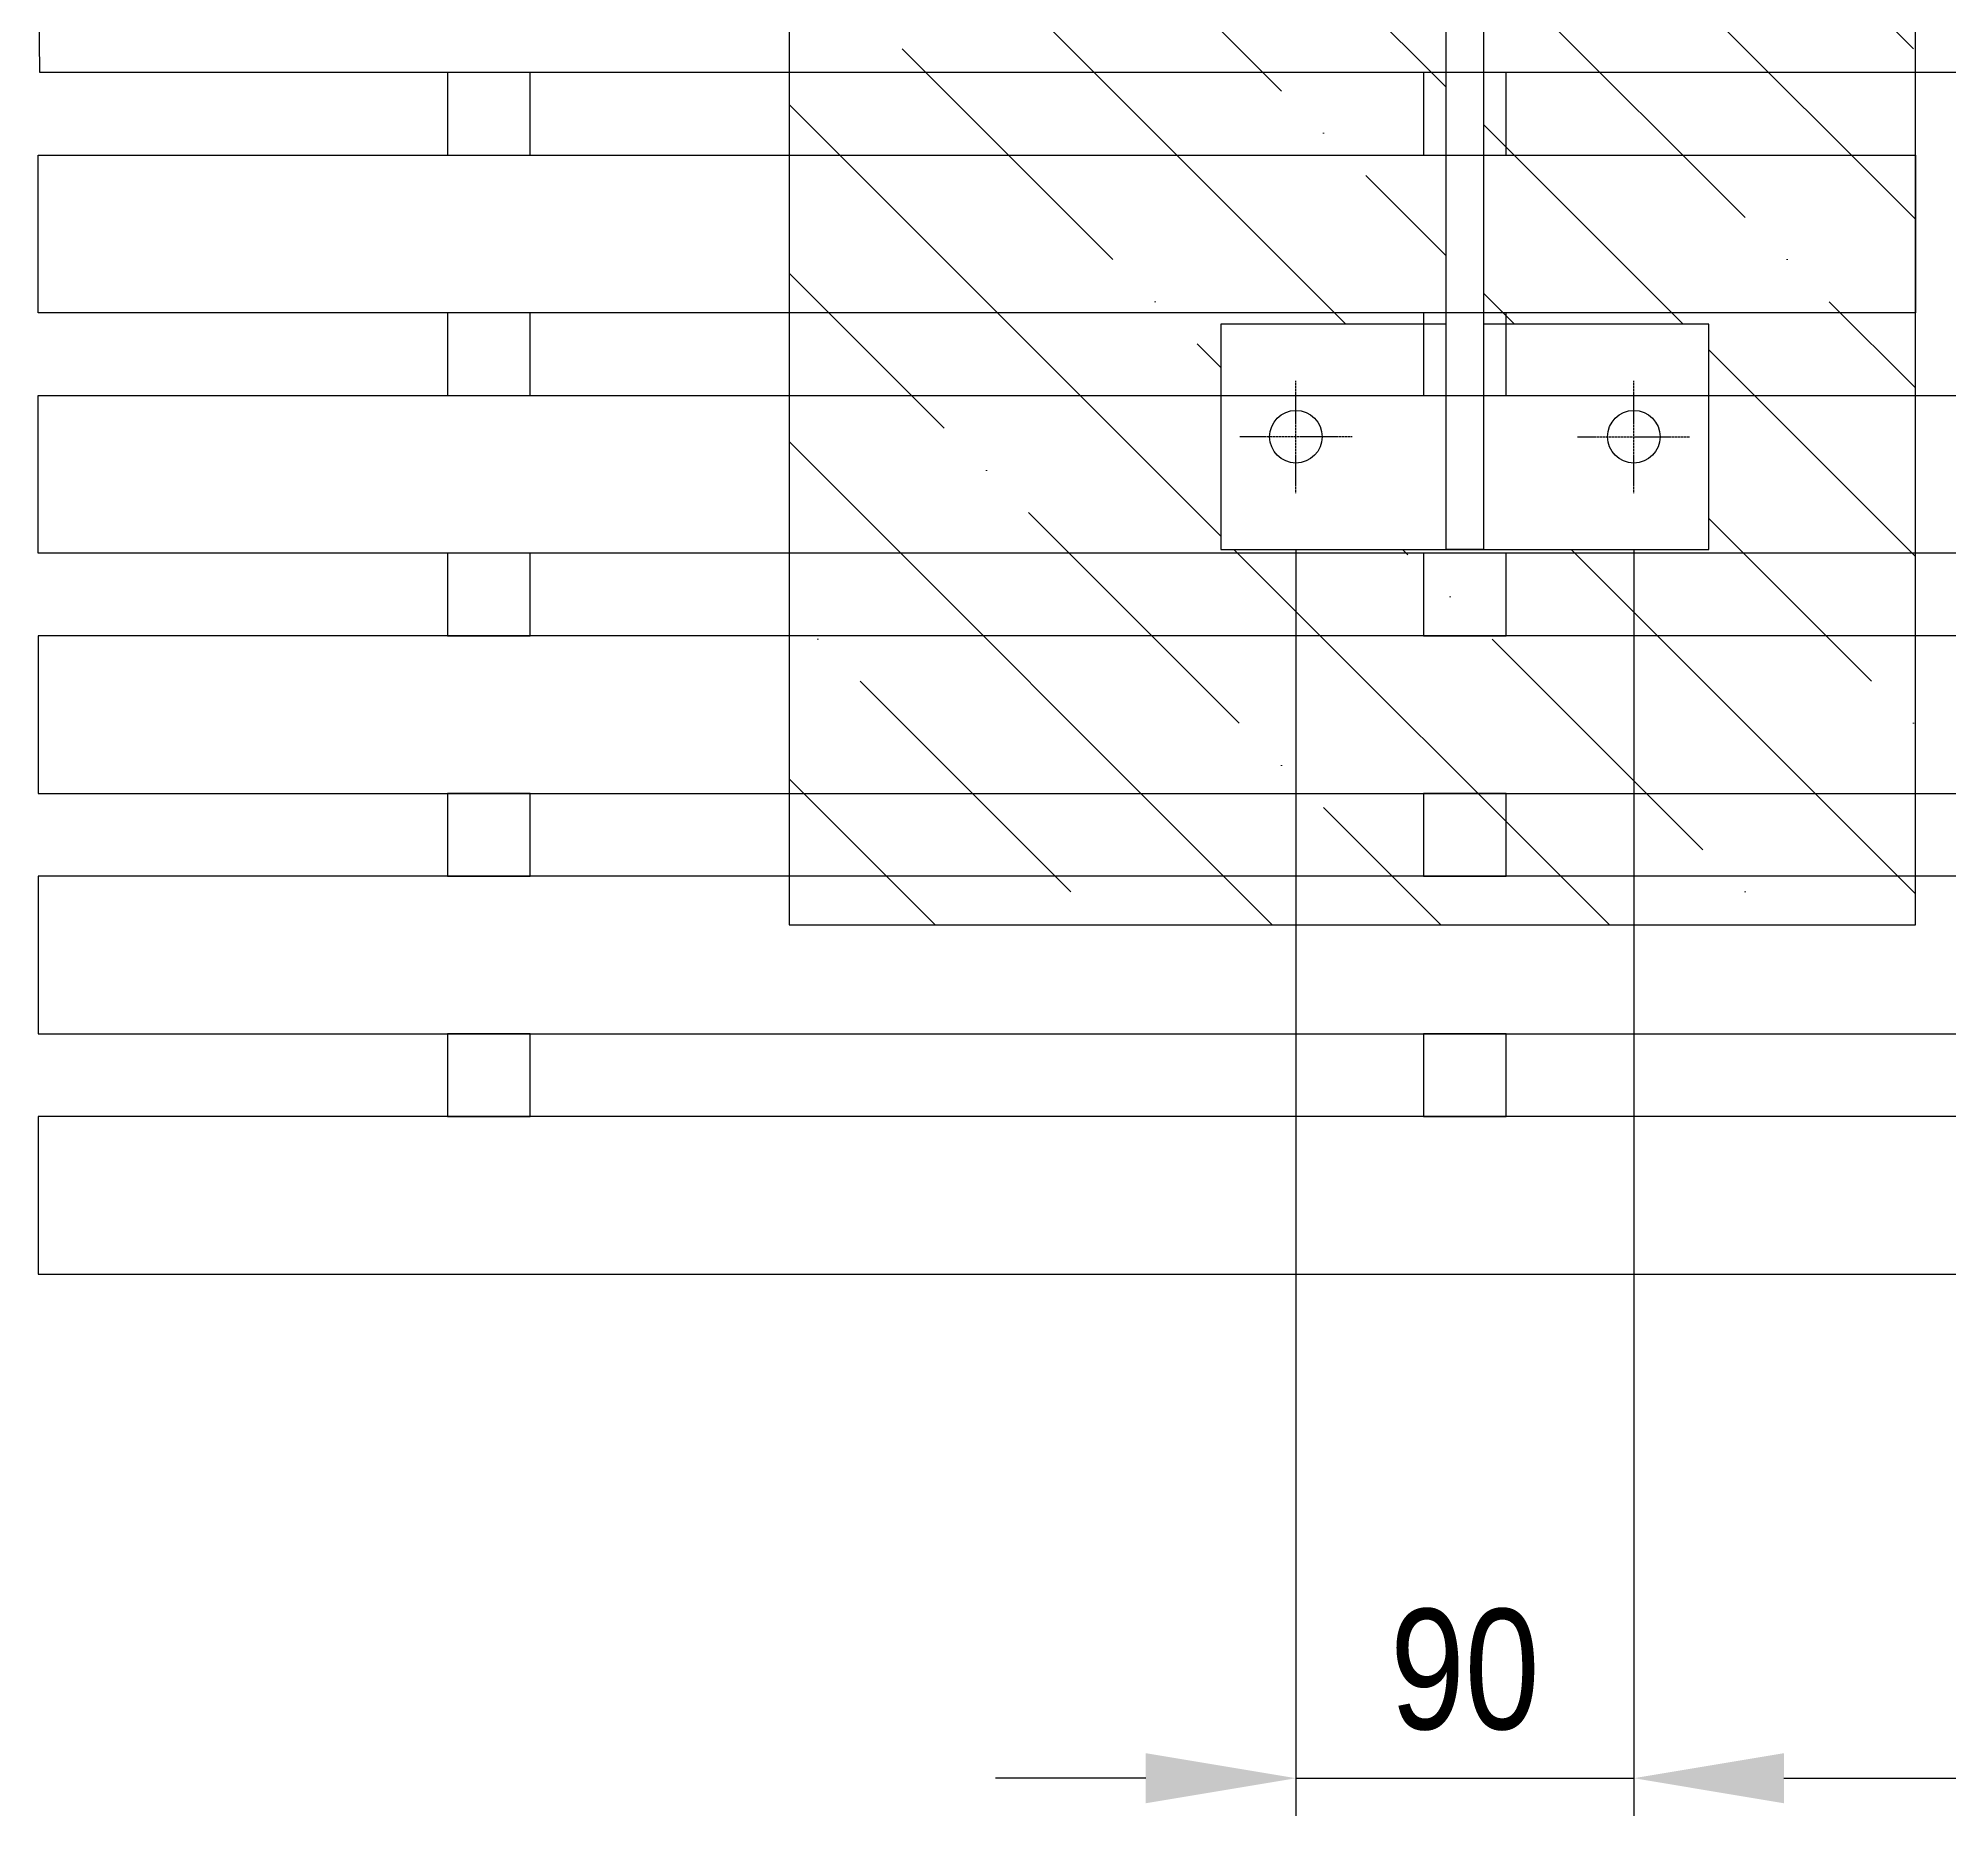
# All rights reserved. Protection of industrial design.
# Model space of a CAD drawing. Header units: millimetres. Extents: x 2594 to 11004, y 3085 to 9025.
# Drawn here: x 5225 to 5735, y 4985 to 5458 of the extents above; entities that cross this region are included whole.
import ezdxf

# ---------------------------------------------------------------- set-up
doc = ezdxf.new("R2010")
doc.units = ezdxf.units.MM
doc.header["$LTSCALE"] = 0.1
doc.linetypes.add('DashDot', pattern=[15, 9, -3, 0, -3])
doc.layers.add('SRAFY', color=251, linetype='Continuous', lineweight=13)
doc.styles.add('SEACAD_Arial', font='arial.ttf', dxfattribs={"width": 0.8})
doc.dimstyles.new('ISO-25', dxfattribs={"dimtxt": 1.6, "dimasz": 2, "dimexe": 0.5, "dimexo": 1.5, "dimtad": 1, "dimdec": 0, "dimtxsty": 'SEACAD_Arial', "dimcen": 2, "dimadec": 0, "dimazin": 0, "dimtfac": 1, "dimtdec": 0, "dimtmove": 0, "dimatfit": 3, "dimfxl": 1, "dimarcsym": 0})

# ---------------------------------------------------------------- blocks, each defined once
blk = doc.blocks.new('*D147')
at = {"color": 0, "lineweight": -2, "transparency": 16777216}
for p, q in [((5560.43, 5322.26), (5560.43, 4985.01)), ((5650.43, 5322.26), (5650.43, 4985.01)), ((5520.43, 4995.01), (5480.43, 4995.01)), ((5560.43, 4995.01), (5650.43, 4995.01)), ((5690.43, 4995.01), (5730.43, 4995.01))]:
    blk.add_line(p, q, dxfattribs=at)
at = {"color": 0, "transparency": 16777216}
for points in [[(5520.43, 5001.68), (5520.43, 4988.34), (5560.43, 4995.01)], [(5690.43, 5001.68), (5690.43, 4988.34), (5650.43, 4995.01)]]:
    blk.add_solid(points, dxfattribs=at)
at = {"layer": 'Defpoints', "color": 0, "transparency": 16777216}
for p in [(5560.43, 5352.26), (5650.43, 5352.26), (5650.43, 4995.01)]:
    blk.add_point(p, dxfattribs=at)
at = {"color": 0, "transparency": 16777216, "insert": (5605.43, 5023.85), "char_height": 32, "attachment_point": 5, "style": 'SEACAD_Arial'}
blk.add_mtext('90', dxfattribs=at)
blk = doc.blocks.new('*D148')
at = {"color": 0, "lineweight": -2, "transparency": 16777216}
for p, q in [((5650.43, 5322.26), (5650.43, 4985.01)), ((7640.43, 5322.26), (7640.43, 4985.01)), ((5690.43, 4995.01), (7600.43, 4995.01))]:
    blk.add_line(p, q, dxfattribs=at)
at = {"color": 0, "transparency": 16777216}
for points in [[(5690.43, 5001.68), (5690.43, 4988.34), (5650.43, 4995.01)], [(7600.43, 5001.68), (7600.43, 4988.34), (7640.43, 4995.01)]]:
    blk.add_solid(points, dxfattribs=at)
at = {"layer": 'Defpoints', "color": 0, "transparency": 16777216}
for p in [(5650.43, 5352.26), (7640.43, 5352.26), (7640.43, 4995.01)]:
    blk.add_point(p, dxfattribs=at)
at = {"color": 0, "transparency": 16777216, "insert": (6645.43, 5023.85), "char_height": 32, "attachment_point": 5, "style": 'SEACAD_Arial'}
blk.add_mtext('1990', dxfattribs=at)

msp = doc.modelspace()

# ---------------------------------------------------------------- hatches: boundary and pattern name
at = {"layer": 'SRAFY', "lineweight": 15}
h = msp.add_hatch(dxfattribs=at)
h.set_pattern_fill('ANSI35', color=256, scale=10, angle=90, style=0)
h.paths.add_polyline_path([(5725.43, 6422.26), (5670.43, 6422.26), (5670.43, 6322.26), (5670.43, 6262.26), (5610.43, 6262.26), (5610.43, 5382.26), (5670.43, 5382.26), (5670.43, 5322.26), (5540.43, 5322.26), (5540.43, 5222.26), (5725.43, 5222.26)])
h.paths.add_polyline_path([(5600.43, 6262.26), (5540.43, 6262.26), (5540.43, 6322.26), (5670.43, 6322.26), (5670.43, 6422.26), (5425.43, 6422.26), (5425.43, 5222.26), (5540.43, 5222.26), (5540.43, 5322.26), (5540.43, 5382.26), (5600.43, 5382.26)])
h.paths.add_polyline_path([(7680.43, 6262.26), (7620.43, 6262.26), (7620.43, 6322.26), (7620.43, 6422.26), (7565.43, 6422.26), (7565.43, 5222.26), (7750.43, 5222.26), (7750.43, 5322.26), (7620.43, 5322.26), (7620.43, 5382.26), (7680.43, 5382.26)])
h.paths.add_polyline_path([(7865.43, 6422.26), (7620.43, 6422.26), (7620.43, 6322.26), (7750.43, 6322.26), (7750.43, 6262.26), (7690.43, 6262.26), (7690.43, 5382.26), (7750.43, 5382.26), (7750.43, 5322.26), (7750.43, 5222.26), (7865.43, 5222.26)])

# ---------------------------------------------------------------- linework, layer by layer
at = {"linetype": 'DashDot', "ltscale": 0.1}
for p, q in [((5560.43, 5337.26), (5560.43, 5367.26)), ((5650.43, 5337.26), (5650.43, 5367.26)), ((5575.43, 5352.26), (5545.43, 5352.26)), ((5635.43, 5352.26), (5665.43, 5352.26))]:
    msp.add_line(p, q, dxfattribs=at)
for points in [[(5725.43, 6422.26), (5425.43, 6422.26), (5425.43, 5222.26), (5725.43, 5222.26)], [(5610.43, 5322.26), (5600.43, 5322.26), (5600.43, 6322.26), (5610.43, 6322.26)], [(5985.43, 5449.26), (5225.84, 5449.26), (5225.43, 5491.26), (5985.43, 5491.26)], [(5356.43, 5427.26), (5356.43, 5449.26), (5334.43, 5449.26), (5334.43, 5427.26)], [(5616.43, 5427.26), (5616.43, 5449.26), (5594.43, 5449.26), (5594.43, 5427.26)], [(5725.43, 5385.26), (5225.43, 5385.26), (5225.43, 5427.26), (5725.43, 5427.26)], [(5356.43, 5363.26), (5356.43, 5385.26), (5334.43, 5385.26), (5334.43, 5363.26)], [(5616.43, 5363.26), (5616.43, 5385.26), (5594.43, 5385.26), (5594.43, 5363.26)], [(6245.43, 5321.26), (5225.43, 5321.26), (5225.43, 5363.26), (6245.43, 5363.26)], [(5356.43, 5299.26), (5356.43, 5321.26), (5334.43, 5321.26), (5334.43, 5299.26)], [(5616.43, 5299.26), (5616.43, 5321.26), (5594.43, 5321.26), (5594.43, 5299.26)], [(5225.43, 5257.26), (6765.43, 5257.26), (6765.43, 5299.26), (5225.43, 5299.26)], [(5356.43, 5235.26), (5356.43, 5257.26), (5334.43, 5257.26), (5334.43, 5235.26)], [(5616.43, 5235.26), (5616.43, 5257.26), (5594.43, 5257.26), (5594.43, 5235.26)], [(5225.43, 5193.26), (5985.43, 5193.26), (5985.43, 5235.26), (5225.43, 5235.26)], [(5356.43, 5171.26), (5356.43, 5193.26), (5334.43, 5193.26), (5334.43, 5171.26)], [(5616.43, 5171.26), (5616.43, 5193.26), (5594.43, 5193.26), (5594.43, 5171.26)], [(5225.43, 5129.26), (8065.43, 5129.26), (8065.43, 5171.26), (5225.43, 5171.26)]]:
    msp.add_lwpolyline(points, close=True)
msp.add_lwpolyline([(5600.43, 5382.26), (5540.43, 5382.26), (5540.43, 5322.26), (5670.43, 5322.26), (5670.43, 5382.26), (5610.43, 5382.26)])
for centre in [(5560.43, 5352.26), (5560.43, 5352.26), (5650.43, 5352.26), (5650.43, 5352.26)]:
    msp.add_circle(centre, 7)

# ---------------------------------------------------------------- dimensions: what is measured, and where the dimension line sits
for base, p1, p2, picture, middle in [((5650.43, 4995.01), (5560.43, 5352.26), (5650.43, 5352.26), '*D147', (5605.43, 5023.85)), ((7640.43, 4995.01), (5650.43, 5352.26), (7640.43, 5352.26), '*D148', (6645.43, 5023.85))]:
    dim = msp.add_linear_dim(base=base, p1=p1, p2=p2, dimstyle='ISO-25')
    dim.commit()
    dim.dimension.update_dxf_attribs({"geometry": picture, "text_midpoint": middle})

doc.saveas('drawing.dxf')
